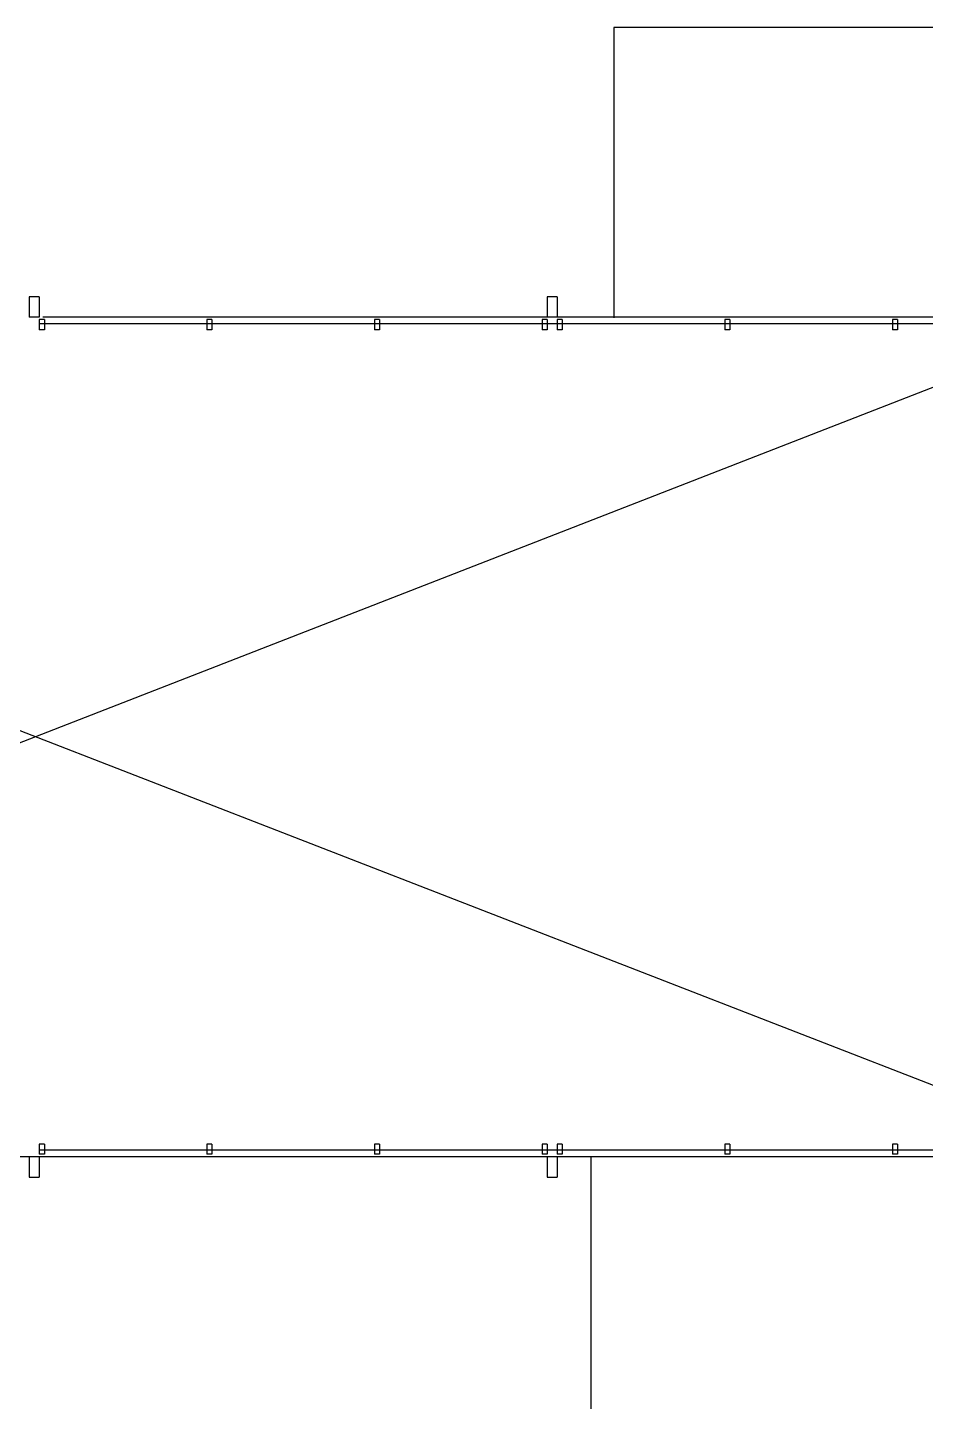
# Model space of a CAD drawing. Header units: inches. Extents: x 0 to 1702, y -6 to 1532.
# Drawn here: x 613 to 1144, y 670 to 1481 of the extents above; entities that cross this region are included whole.
import ezdxf

# ---------------------------------------------------------------- set-up
doc = ezdxf.new("R2010")
doc.units = ezdxf.units.IN
doc.header["$LTSCALE"] = 100
doc.header["$MEASUREMENT"] = 0
for name, color, linetype in [('A-COLS', 5, 'CONTINUOUS'), ('A-FLOR', 3, 'CONTINUOUS'), ('A-ROOF', 2, 'CONTINUOUS')]:
    doc.layers.add(name, color=color, linetype=linetype)

msp = doc.modelspace()

# ---------------------------------------------------------------- linework, layer by layer
at = {"layer": 'A-COLS', "linetype": 'Continuous'}
for p, q in [((614, 1322), (614, 1310)), ((620, 1322), (614, 1322)), ((620, 1322), (620, 1310)), ((920, 1322), (920, 1310)), ((926, 1322), (920, 1322)), ((926, 1322), (926, 1310)), ((620, 1310), (614, 1310)), ((926, 1310), (920, 1310)), ((614, 814), (614, 802)), ((620, 814), (614, 814)), ((620, 814), (620, 802)), ((920, 814), (920, 802)), ((926, 814), (920, 814)), ((926, 814), (926, 802)), ((614, 802), (620, 802)), ((920, 802), (926, 802))]:
    msp.add_line(p, q, dxfattribs=at)
at = {"layer": 'A-FLOR', "linetype": 'Continuous'}
for p, q in [((623, 1308.5), (620, 1308.5)), ((620, 1308.5), (620, 1302.5)), ((920, 1310), (622, 1310)), ((623, 1308.5), (623, 1302.5)), ((722, 1308.5), (719, 1308.5)), ((719, 1308.5), (719, 1302.5)), ((722, 1308.5), (722, 1302.5)), ((821, 1308.5), (818, 1308.5)), ((818, 1308.5), (818, 1302.5)), ((821, 1308.5), (821, 1302.5)), ((920, 1308.5), (917, 1308.5)), ((917, 1308.5), (917, 1302.5)), ((920, 1308.5), (920, 1302.5)), ((1226, 1310), (926, 1310)), ((929, 1308.5), (926, 1308.5)), ((926, 1308.5), (926, 1302.5)), ((929, 1308.5), (929, 1302.5)), ((1028, 1308.5), (1025, 1308.5)), ((1025, 1308.5), (1025, 1302.5)), ((1028, 1308.5), (1028, 1302.5)), ((1127, 1308.5), (1124, 1308.5)), ((1124, 1308.5), (1124, 1302.5)), ((1127, 1308.5), (1127, 1302.5)), ((0, 1302), (1234, 823)), ((1234, 1302), (0, 822)), ((1226, 1306), (620, 1306)), ((623, 1302.5), (620, 1302.5)), ((722, 1302.5), (719, 1302.5)), ((821, 1302.5), (818, 1302.5)), ((920, 1302.5), (917, 1302.5)), ((929, 1302.5), (926, 1302.5)), ((1028, 1302.5), (1025, 1302.5)), ((1127, 1302.5), (1124, 1302.5)), ((623, 821.5), (620, 821.5)), ((620, 821.5), (620, 815.5)), ((623, 821.5), (623, 815.5)), ((722, 821.5), (719, 821.5)), ((719, 821.5), (719, 815.5)), ((722, 821.5), (722, 815.5)), ((821, 821.5), (818, 821.5)), ((818, 821.5), (818, 815.5)), ((821, 821.5), (821, 815.5)), ((920, 821.5), (917, 821.5)), ((917, 821.5), (917, 815.5)), ((920, 821.5), (920, 815.5)), ((929, 821.5), (926, 821.5)), ((926, 821.5), (926, 815.5)), ((929, 821.5), (929, 815.5)), ((1028, 821.5), (1025, 821.5)), ((1025, 821.5), (1025, 815.5)), ((1028, 821.5), (1028, 815.5)), ((1127, 821.5), (1124, 821.5)), ((1124, 821.5), (1124, 815.5)), ((1127, 821.5), (1127, 815.5)), ((622, 814), (316, 814)), ((1214, 818), (620, 818)), ((623, 815.5), (620, 815.5)), ((920, 814), (622, 814)), ((722, 815.5), (719, 815.5)), ((821, 815.5), (818, 815.5)), ((920, 815.5), (917, 815.5)), ((929, 815.5), (926, 815.5)), ((1214, 814), (926, 814)), ((1028, 815.5), (1025, 815.5)), ((1127, 815.5), (1124, 815.5))]:
    msp.add_line(p, q, dxfattribs=at)
at = {"layer": 'A-ROOF', "linetype": 'Continuous'}
for p, q in [((959.45, 1481.07), (959.45, 1309.53)), ((1234, 1481.07), (959.45, 1481.07)), ((946, 96), (946, 814))]:
    msp.add_line(p, q, dxfattribs=at)

doc.saveas('drawing.dxf')
